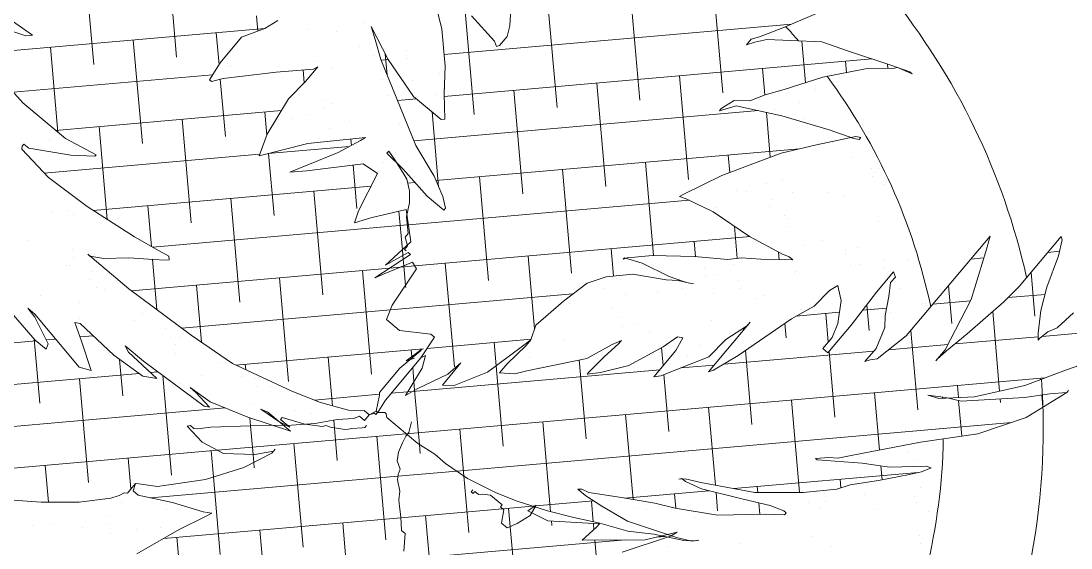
# Model space of a CAD drawing. Header units: millimetres. Extents: x 17951 to 20510, y 16877 to 18330.
# Drawn here: x 20150.74 to 20175.33, y 17817.61 to 17829.96 of the extents above; entities that cross this region are included whole.
import ezdxf

# ---------------------------------------------------------------- set-up
doc = ezdxf.new("R2010")
doc.units = ezdxf.units.MM
doc.layers.add('A-FURN', color=2, linetype='Continuous', lineweight=18)

msp = doc.modelspace()

# ---------------------------------------------------------------- linework, layer by layer
at = {"layer": 'A-FURN'}
for p, q in [((20154.168, 17831.541), (20154.38, 17829.113)), ((20152.225, 17831.371), (20152.438, 17828.943)), ((20162.233, 17830.692), (20162.187, 17829.845)), ((20166.965, 17830.703), (20167.177, 17828.275)), ((20160.401, 17830.538), (20160.595, 17829.771)), ((20165.022, 17830.533), (20165.234, 17828.105)), ((20163.079, 17830.363), (20163.292, 17827.935)), ((20168.581, 17829.796), (20169.625, 17830.249)), ((20151.004, 17829.624), (20150.533, 17829.958)), ((20156.253, 17830.078), (20156.284, 17829.723)), ((20156.753, 17829.974), (20156.45, 17829.786)), ((20161.137, 17830.193), (20161.349, 17827.765)), ((20161.826, 17829.484), (20161.285, 17830.078)), ((20156.443, 17829.783), (20149.738, 17829.196)), ((20149.971, 17829.906), (20150.849, 17829.612)), ((20156.45, 17829.786), (20155.903, 17829.58)), ((20157.449, 17829.771), (20157.449, 17829.771)), ((20158.116, 17829.711), (20158.116, 17829.711)), ((20158.773, 17829.924), (20158.773, 17829.924)), ((20158.941, 17829.83), (20159.035, 17829.529)), ((20159.333, 17829.058), (20158.941, 17829.83)), ((20160.595, 17829.771), (20160.672, 17828.901)), ((20168.785, 17829.884), (20160.648, 17829.172)), ((20161.463, 17829.923), (20161.463, 17829.923)), ((20161.473, 17829.946), (20161.473, 17829.946)), ((20162.187, 17829.845), (20162.123, 17829.597)), ((20168.034, 17829.59), (20168.581, 17829.796)), ((20150.775, 17828.044), (20149.371, 17829.604)), ((20150.849, 17829.612), (20151.004, 17829.624)), ((20153.366, 17829.514), (20153.579, 17827.085)), ((20155.309, 17829.683), (20155.374, 17828.94)), ((20155.903, 17829.58), (20155.397, 17828.978)), ((20156.137, 17829.581), (20156.137, 17829.581)), ((20159.035, 17829.529), (20159.162, 17829.061)), ((20161.871, 17829.365), (20161.826, 17829.484)), ((20162.123, 17829.597), (20161.944, 17829.384)), ((20167.731, 17829.401), (20167.84, 17829.531)), ((20167.925, 17829.46), (20167.731, 17829.401)), ((20167.84, 17829.531), (20168.034, 17829.59)), ((20168.209, 17829.524), (20167.925, 17829.46)), ((20168.766, 17829.5), (20168.209, 17829.524)), ((20169.494, 17829.473), (20168.766, 17829.5)), ((20169.028, 17829.49), (20169.113, 17828.515)), ((20170.117, 17829.252), (20169.494, 17829.473)), ((20151.424, 17829.344), (20151.598, 17827.353)), ((20158.656, 17829.367), (20158.656, 17829.367)), ((20159.761, 17829.267), (20159.761, 17829.267)), ((20161.944, 17829.384), (20161.871, 17829.365)), ((20171.11, 17828.922), (20170.117, 17829.252)), ((20155.397, 17828.978), (20155.151, 17828.581)), ((20155.572, 17829.082), (20155.572, 17829.082)), ((20157.688, 17829.012), (20157.688, 17829.012)), ((20159.001, 17829.147), (20159.001, 17829.147)), ((20159.162, 17829.061), (20159.625, 17827.927)), ((20159.334, 17829.057), (20159.169, 17829.042)), ((20159.267, 17829.187), (20159.31, 17828.697)), ((20159.933, 17828.192), (20159.333, 17829.058)), ((20159.787, 17829.073), (20159.787, 17829.073)), ((20170.666, 17829.07), (20160.652, 17828.193)), ((20170.048, 17829.016), (20170.072, 17828.75)), ((20155.469, 17828.616), (20156.714, 17828.759)), ((20155.575, 17828.956), (20155.575, 17828.956)), ((20155.597, 17828.889), (20155.597, 17828.889)), ((20155.644, 17828.912), (20155.644, 17828.912)), ((20156.714, 17828.759), (20157.585, 17828.833)), ((20156.759, 17828.905), (20156.759, 17828.905)), ((20157.343, 17828.812), (20157.369, 17828.512)), ((20157.688, 17828.888), (20157.401, 17828.545)), ((20157.585, 17828.833), (20157.688, 17828.888)), ((20158.026, 17828.849), (20158.026, 17828.849)), ((20160.535, 17828.74), (20160.535, 17828.74)), ((20160.672, 17828.901), (20160.65, 17828.255)), ((20168.106, 17828.846), (20168.16, 17828.23)), ((20169.521, 17828.645), (20170.518, 17828.835)), ((20170.518, 17828.835), (20171.195, 17828.851)), ((20171.033, 17828.948), (20171.042, 17828.848)), ((20171.558, 17828.768), (20171.11, 17828.922)), ((20171.195, 17828.851), (20171.268, 17828.87)), ((20171.268, 17828.87), (20171.609, 17828.725)), ((20171.609, 17828.725), (20171.558, 17828.768)), ((20155.223, 17828.697), (20150.554, 17828.289)), ((20155.151, 17828.581), (20155.201, 17828.538)), ((20155.201, 17828.538), (20155.469, 17828.616)), ((20155.404, 17828.597), (20155.522, 17827.255)), ((20157.401, 17828.545), (20157, 17828.136)), ((20159.195, 17828.585), (20159.195, 17828.585)), ((20159.902, 17828.573), (20159.902, 17828.573)), ((20164.221, 17828.506), (20164.433, 17826.077)), ((20166.163, 17828.676), (20166.376, 17826.247)), ((20168.616, 17828.357), (20169.521, 17828.645)), ((20160.442, 17828.229), (20160.442, 17828.229)), ((20160.637, 17828.366), (20160.637, 17828.366)), ((20160.65, 17828.255), (20160.667, 17827.656)), ((20162.278, 17828.336), (20162.49, 17825.908)), ((20167.811, 17828.086), (20168.165, 17828.232)), ((20168.165, 17828.232), (20168.616, 17828.357)), ((20169.352, 17828.355), (20169.352, 17828.355)), ((20151.774, 17827.205), (20150.775, 17828.044)), ((20157, 17828.136), (20156.504, 17827.304)), ((20157.808, 17828.1), (20157.808, 17828.1)), ((20158, 17828.023), (20158, 17828.023)), ((20159.313, 17828.213), (20159.313, 17828.213)), ((20160, 17828.136), (20159.555, 17828.098)), ((20160.577, 17827.652), (20159.933, 17828.192)), ((20167.139, 17827.905), (20167.442, 17828.094)), ((20167.442, 17828.094), (20167.811, 17828.086)), ((20168.968, 17828.056), (20168.968, 17828.056)), ((20150.871, 17827.938), (20150.871, 17827.938)), ((20156.835, 17827.86), (20151.546, 17827.397)), ((20156.45, 17827.826), (20156.497, 17827.287)), ((20157.43, 17827.774), (20157.43, 17827.774)), ((20157.833, 17827.906), (20157.833, 17827.906)), ((20159.625, 17827.927), (20159.981, 17827.045)), ((20168.016, 17827.859), (20159.937, 17827.152)), ((20160.365, 17827.83), (20160.518, 17826.076)), ((20167.487, 17827.975), (20167.1, 17827.857)), ((20167.1, 17827.857), (20167.139, 17827.905)), ((20168.56, 17827.74), (20167.487, 17827.975)), ((20168.196, 17827.82), (20168.288, 17826.767)), ((20168.419, 17827.895), (20168.419, 17827.895)), ((20169.67, 17827.412), (20168.56, 17827.74)), ((20151.286, 17827.555), (20151.286, 17827.555)), ((20154.508, 17827.656), (20154.72, 17825.228)), ((20157.097, 17827.667), (20157.097, 17827.667)), ((20158.422, 17827.609), (20158.422, 17827.609)), ((20159.606, 17827.557), (20159.606, 17827.557)), ((20160.667, 17827.656), (20160.577, 17827.652)), ((20169.086, 17827.684), (20169.086, 17827.684)), ((20152.565, 17827.486), (20152.756, 17825.308)), ((20156.504, 17827.304), (20156.312, 17826.8)), ((20157.969, 17827.43), (20157.969, 17827.43)), ((20169.373, 17827.058), (20170.289, 17827.255)), ((20170.249, 17827.208), (20169.67, 17827.412)), ((20170.289, 17827.255), (20170.413, 17827.232)), ((20150.754, 17826.953), (20150.76, 17827.029)), ((20150.76, 17827.029), (20150.8, 17827.076)), ((20150.8, 17827.076), (20150.918, 17826.977)), ((20151.403, 17827.183), (20151.403, 17827.183)), ((20152.493, 17826.824), (20151.774, 17827.205)), ((20156.312, 17826.8), (20157.452, 17827.092)), ((20158.434, 17827.021), (20156.518, 17826.853)), ((20157.452, 17827.092), (20158.805, 17827.226)), ((20158.692, 17827.16), (20158.166, 17826.876)), ((20158.315, 17827.21), (20158.315, 17827.21)), ((20158.463, 17827.192), (20158.476, 17827.043)), ((20158.805, 17827.226), (20158.692, 17827.16)), ((20159.981, 17827.045), (20160.412, 17826.32)), ((20168.547, 17826.865), (20169.373, 17827.058)), ((20169.748, 17827.114), (20169.748, 17827.114)), ((20170.374, 17827.184), (20170.249, 17827.208)), ((20170.413, 17827.232), (20170.374, 17827.184)), ((20151.379, 17826.288), (20150.754, 17826.953)), ((20150.918, 17826.977), (20151.906, 17826.812)), ((20151.238, 17826.97), (20151.238, 17826.97)), ((20156.326, 17826.836), (20151.279, 17826.395)), ((20151.906, 17826.812), (20152.463, 17826.788)), ((20152.463, 17826.788), (20152.493, 17826.824)), ((20156.535, 17826.857), (20156.663, 17825.398)), ((20158.166, 17826.876), (20157.031, 17826.419)), ((20159.309, 17826.863), (20159.349, 17826.91)), ((20159.686, 17826.487), (20159.309, 17826.863)), ((20159.349, 17826.91), (20159.495, 17826.707)), ((20168.971, 17826.964), (20160.456, 17826.219)), ((20167.155, 17826.341), (20168.547, 17826.865)), ((20167.304, 17826.818), (20167.34, 17826.411)), ((20170.205, 17826.757), (20170.205, 17826.757)), ((20157.43, 17826.447), (20158.749, 17826.608)), ((20158.422, 17826.684), (20158.422, 17826.684)), ((20158.517, 17826.58), (20158.605, 17825.568)), ((20158.749, 17826.608), (20159.084, 17826.388)), ((20159.216, 17826.636), (20159.216, 17826.636)), ((20159.495, 17826.707), (20159.68, 17826.411)), ((20165.362, 17826.648), (20165.553, 17824.466)), ((20152.283, 17825.61), (20151.379, 17826.288)), ((20157.031, 17826.419), (20157.43, 17826.447)), ((20159.084, 17826.388), (20158.638, 17825.513)), ((20159.68, 17826.411), (20159.776, 17826.25)), ((20160.25, 17825.852), (20159.686, 17826.487)), ((20159.864, 17826.465), (20159.864, 17826.465)), ((20159.944, 17826.319), (20159.944, 17826.319)), ((20160.412, 17826.32), (20160.619, 17825.844)), ((20161.477, 17826.308), (20161.689, 17823.88)), ((20163.419, 17826.478), (20163.632, 17824.05)), ((20166.265, 17825.9), (20167.155, 17826.341)), ((20170.659, 17826.503), (20170.659, 17826.503)), ((20170.685, 17826.309), (20170.685, 17826.309)), ((20170.745, 17826.414), (20170.745, 17826.414)), ((20170.832, 17826.498), (20170.832, 17826.498)), ((20158.929, 17826.085), (20152.429, 17825.517)), ((20159.776, 17826.25), (20159.836, 17825.978)), ((20159.962, 17826.176), (20159.796, 17826.161)), ((20160.101, 17826.072), (20160.101, 17826.072)), ((20168.195, 17826.155), (20168.195, 17826.155)), ((20168.586, 17826.248), (20168.586, 17826.248)), ((20170.949, 17826.126), (20170.949, 17826.126)), ((20155.649, 17825.798), (20155.861, 17823.37)), ((20157.592, 17825.968), (20157.804, 17823.54)), ((20159.836, 17825.978), (20159.833, 17825.699)), ((20160.64, 17825.525), (20160.25, 17825.852)), ((20160.619, 17825.844), (20160.679, 17825.572)), ((20166.162, 17825.845), (20166.265, 17825.9)), ((20166.32, 17825.793), (20166.162, 17825.845)), ((20166.954, 17825.483), (20166.32, 17825.793)), ((20167.495, 17825.989), (20167.495, 17825.989)), ((20167.733, 17825.958), (20167.733, 17825.958)), ((20168.313, 17825.783), (20168.313, 17825.783)), ((20168.82, 17825.931), (20168.82, 17825.931)), ((20169.637, 17825.936), (20169.637, 17825.936)), ((20170.004, 17825.88), (20170.004, 17825.88)), ((20153.391, 17824.902), (20152.283, 17825.61)), ((20153.706, 17825.628), (20153.79, 17824.678)), ((20158.932, 17825.347), (20159.758, 17825.54)), ((20159.758, 17825.54), (20159.871, 17824.781)), ((20159.833, 17825.699), (20159.763, 17825.375)), ((20166.389, 17825.759), (20159.811, 17825.184)), ((20160.679, 17825.572), (20160.64, 17825.525)), ((20167, 17825.593), (20167, 17825.593)), ((20168.272, 17825.615), (20168.272, 17825.615)), ((20151.465, 17825.466), (20151.465, 17825.466)), ((20151.828, 17825.511), (20151.828, 17825.511)), ((20151.954, 17825.435), (20151.954, 17825.435)), ((20158.638, 17825.513), (20158.544, 17825.229)), ((20158.544, 17825.229), (20158.932, 17825.347)), ((20159.59, 17825.501), (20159.669, 17824.598)), ((20159.763, 17825.375), (20159.805, 17824.977)), ((20167.803, 17824.911), (20166.954, 17825.483)), ((20168.618, 17825.395), (20168.618, 17825.395)), ((20168.706, 17825.336), (20168.706, 17825.336)), ((20159.783, 17825.181), (20153.821, 17824.66)), ((20167.451, 17825.148), (20167.516, 17824.397)), ((20168.732, 17825.142), (20168.732, 17825.142)), ((20170.822, 17825.265), (20170.822, 17825.265)), ((20150.897, 17824.813), (20150.897, 17824.813)), ((20153.901, 17824.615), (20153.391, 17824.902)), ((20159.805, 17824.977), (20159.735, 17824.895)), ((20159.735, 17824.895), (20159.792, 17824.686)), ((20167.814, 17824.905), (20159.96, 17824.218)), ((20166.503, 17824.791), (20166.534, 17824.44)), ((20168.555, 17824.501), (20167.803, 17824.911)), ((20169.519, 17824.82), (20169.519, 17824.82)), ((20173.436, 17824.917), (20171.472, 17822.577)), ((20173.336, 17824.558), (20173.436, 17824.917)), ((20175.102, 17824.908), (20174.121, 17823.738)), ((20175.041, 17824.456), (20175.123, 17824.83)), ((20175.123, 17824.83), (20175.102, 17824.908)), ((20151.948, 17824.598), (20151.948, 17824.598)), ((20154.195, 17824.449), (20153.901, 17824.615)), ((20159.871, 17824.781), (20159.271, 17824.237)), ((20159.669, 17824.598), (20159.681, 17824.463)), ((20159.792, 17824.686), (20159.722, 17824.604)), ((20159.722, 17824.604), (20159.756, 17824.575)), ((20159.756, 17824.575), (20159.722, 17824.604)), ((20164.561, 17824.621), (20164.616, 17823.983)), ((20168.482, 17824.541), (20168.498, 17824.365)), ((20169.076, 17824.697), (20169.076, 17824.697)), ((20170.059, 17824.597), (20170.059, 17824.597)), ((20170.342, 17824.641), (20170.342, 17824.641)), ((20171.667, 17824.584), (20171.667, 17824.584)), ((20172.998, 17823.432), (20173.336, 17824.558)), ((20175.064, 17824.561), (20174.791, 17824.537)), ((20151.974, 17824.405), (20151.974, 17824.405)), ((20153.262, 17823.681), (20152.297, 17824.491)), ((20152.297, 17824.491), (20152.347, 17824.449)), ((20152.347, 17824.449), (20152.677, 17824.394)), ((20152.677, 17824.394), (20153.263, 17824.405)), ((20153.263, 17824.405), (20153.837, 17824.367)), ((20153.817, 17824.368), (20153.919, 17823.2)), ((20153.837, 17824.367), (20154.116, 17824.354)), ((20154.116, 17824.354), (20154.206, 17824.359)), ((20154.206, 17824.359), (20154.195, 17824.449)), ((20159.858, 17824.49), (20159.023, 17823.942)), ((20159.246, 17824.036), (20159.907, 17824.308)), ((20159.271, 17824.237), (20159.807, 17824.532)), ((20159.681, 17824.463), (20159.688, 17824.379)), ((20159.688, 17824.379), (20159.702, 17824.223)), ((20159.807, 17824.532), (20159.858, 17824.49)), ((20159.907, 17824.308), (20160.003, 17824.147)), ((20162.618, 17824.451), (20162.767, 17822.748)), ((20164.842, 17824.375), (20164.962, 17824.416)), ((20164.871, 17824.411), (20164.842, 17824.375)), ((20165.285, 17824.285), (20164.871, 17824.411)), ((20164.962, 17824.416), (20165.116, 17824.427)), ((20165.116, 17824.427), (20165.525, 17824.467)), ((20165.525, 17824.467), (20166.514, 17824.442)), ((20166.514, 17824.442), (20167.293, 17824.373)), ((20167.293, 17824.373), (20167.611, 17824.408)), ((20167.611, 17824.408), (20168.292, 17824.36)), ((20168.292, 17824.36), (20168.617, 17824.369)), ((20168.731, 17824.435), (20168.555, 17824.501)), ((20168.617, 17824.369), (20168.815, 17824.364)), ((20168.815, 17824.364), (20168.731, 17824.435)), ((20170.058, 17824.477), (20170.058, 17824.477)), ((20170.942, 17824.353), (20170.942, 17824.353)), ((20171.5, 17824.378), (20171.5, 17824.378)), ((20173.29, 17824.406), (20172.984, 17824.379)), ((20174.768, 17823.718), (20175.041, 17824.456)), ((20149.595, 17824.161), (20151.07, 17822.48)), ((20151.799, 17824.239), (20151.799, 17824.239)), ((20151.861, 17824.225), (20151.861, 17824.225)), ((20152.376, 17824.096), (20152.376, 17824.096)), ((20159.364, 17824.166), (20153.321, 17823.637)), ((20158.733, 17824.111), (20158.945, 17821.682)), ((20159.615, 17824.188), (20159.364, 17824.166)), ((20160.003, 17824.147), (20159.433, 17823.296)), ((20159.96, 17824.218), (20159.615, 17824.188)), ((20159.702, 17824.223), (20159.742, 17823.758)), ((20160.675, 17824.281), (20160.888, 17821.852)), ((20165.92, 17823.974), (20165.285, 17824.285)), ((20166.753, 17824.169), (20166.753, 17824.169)), ((20167.423, 17824.254), (20167.423, 17824.254)), ((20168.869, 17824.098), (20168.869, 17824.098)), ((20170.176, 17824.225), (20170.176, 17824.225)), ((20170.404, 17824.257), (20170.404, 17824.257)), ((20171.173, 17824.077), (20170.776, 17823.605)), ((20170.968, 17824.16), (20170.968, 17824.16)), ((20171.218, 17823.959), (20171.173, 17824.077)), ((20174.396, 17824.067), (20174.486, 17823.042)), ((20152.338, 17823.896), (20152.338, 17823.896)), ((20156.79, 17823.941), (20157.003, 17821.513)), ((20159.023, 17823.942), (20159.246, 17824.036)), ((20163.442, 17823.395), (20163.997, 17823.816)), ((20163.997, 17823.816), (20164.441, 17823.967)), ((20164.441, 17823.967), (20165.067, 17824.025)), ((20164.68, 17823.914), (20164.68, 17823.914)), ((20164.786, 17823.911), (20164.786, 17823.911)), ((20165.067, 17824.025), (20165.85, 17823.892)), ((20165.85, 17823.892), (20166.129, 17823.88)), ((20166.253, 17823.856), (20165.92, 17823.974)), ((20166.129, 17823.88), (20166.367, 17823.82)), ((20166.367, 17823.82), (20166.253, 17823.856)), ((20166.367, 17823.82), (20166.492, 17823.796)), ((20166.492, 17823.796), (20166.367, 17823.82)), ((20166.778, 17823.975), (20166.778, 17823.975)), ((20167.047, 17824.022), (20167.047, 17824.022)), ((20167.54, 17823.882), (20167.54, 17823.882)), ((20168.864, 17824.035), (20168.864, 17824.035)), ((20171.065, 17823.503), (20171.108, 17823.829)), ((20171.108, 17823.829), (20171.218, 17823.959)), ((20152.494, 17823.724), (20152.494, 17823.724)), ((20152.683, 17823.676), (20152.683, 17823.676)), ((20154.72, 17822.598), (20153.262, 17823.681)), ((20154.848, 17823.771), (20154.965, 17822.429)), ((20163.664, 17823.563), (20159.39, 17823.189)), ((20159.742, 17823.758), (20159.747, 17823.71)), ((20164.372, 17823.679), (20164.372, 17823.679)), ((20165.638, 17823.623), (20165.638, 17823.623)), ((20166.227, 17823.692), (20166.227, 17823.692)), ((20166.963, 17823.565), (20166.963, 17823.565)), ((20167.586, 17823.678), (20167.586, 17823.678)), ((20169.679, 17823.639), (20169.318, 17823.277)), ((20169.869, 17823.762), (20169.679, 17823.639)), ((20169.89, 17823.684), (20169.869, 17823.762)), ((20169.95, 17823.412), (20169.89, 17823.684)), ((20170.776, 17823.605), (20170.185, 17822.832)), ((20171.305, 17823.683), (20171.305, 17823.683)), ((20172.466, 17823.761), (20172.543, 17822.872)), ((20174.121, 17823.738), (20173.76, 17823.377)), ((20174.627, 17823.172), (20174.768, 17823.718)), ((20151.181, 17823.534), (20151.181, 17823.534)), ((20152.111, 17823.361), (20152.111, 17823.361)), ((20162.795, 17822.831), (20163.442, 17823.395)), ((20163.591, 17823.349), (20163.591, 17823.349)), ((20164.903, 17823.539), (20164.903, 17823.539)), ((20167.931, 17823.458), (20167.931, 17823.458)), ((20168.148, 17823.514), (20168.148, 17823.514)), ((20169.414, 17823.458), (20169.414, 17823.458)), ((20169.873, 17822.872), (20169.95, 17823.412)), ((20170.977, 17823.053), (20171.065, 17823.503)), ((20171.844, 17823.339), (20171.844, 17823.339)), ((20171.923, 17823.349), (20171.923, 17823.349)), ((20172.981, 17823.4), (20172.098, 17823.323)), ((20172.385, 17822.254), (20172.998, 17823.432)), ((20173.76, 17823.377), (20172.9, 17822.628)), ((20174.725, 17823.552), (20173.859, 17823.477)), ((20151.057, 17823.014), (20150.894, 17823.232)), ((20150.894, 17823.232), (20151.063, 17823.09)), ((20150.987, 17823.154), (20150.991, 17823.102)), ((20151.063, 17823.09), (20152.094, 17821.842)), ((20153.585, 17823.101), (20153.585, 17823.101)), ((20159.39, 17823.189), (20154.5, 17822.762)), ((20159.433, 17823.296), (20159.3, 17822.965)), ((20164.574, 17823.223), (20164.574, 17823.223)), ((20169.318, 17823.277), (20168.782, 17822.982)), ((20169.91, 17823.131), (20168.89, 17823.042)), ((20168.989, 17823.186), (20168.989, 17823.186)), ((20169.587, 17823.103), (20169.646, 17822.43)), ((20171.011, 17823.227), (20170.45, 17823.178)), ((20170.548, 17823.306), (20170.601, 17822.702)), ((20171.105, 17823.116), (20171.105, 17823.116)), ((20173.498, 17823.149), (20173.661, 17821.283)), ((20174.56, 17822.645), (20174.627, 17823.172)), ((20175.389, 17823.117), (20175.011, 17822.77)), ((20150.933, 17823.042), (20150.933, 17823.042)), ((20151.37, 17822.389), (20151.057, 17823.014)), ((20152.15, 17822.459), (20151.994, 17822.892)), ((20151.994, 17822.892), (20152.118, 17822.869)), ((20152.117, 17822.99), (20152.117, 17822.99)), ((20152.118, 17822.869), (20152.909, 17822.125)), ((20153.383, 17822.935), (20153.383, 17822.935)), ((20159.3, 17822.965), (20159.604, 17822.709)), ((20162.678, 17822.485), (20162.795, 17822.831)), ((20164.8, 17823.002), (20164.8, 17823.002)), ((20165.114, 17822.879), (20165.114, 17822.879)), ((20166.839, 17821.733), (20167.82, 17822.903)), ((20166.916, 17822.931), (20166.916, 17822.931)), ((20167.751, 17822.82), (20167.249, 17822.497)), ((20168.782, 17822.982), (20167.535, 17822.116)), ((20167.82, 17822.903), (20167.751, 17822.82)), ((20168.628, 17822.876), (20168.658, 17822.532)), ((20170.185, 17822.832), (20169.64, 17822.182)), ((20169.739, 17822.541), (20169.873, 17822.872)), ((20170.974, 17822.774), (20170.977, 17823.053)), ((20152.425, 17822.58), (20152.116, 17822.553)), ((20154.124, 17822.758), (20154.124, 17822.758)), ((20155.687, 17821.928), (20154.72, 17822.598)), ((20159.604, 17822.709), (20160.336, 17822.618)), ((20160.336, 17822.618), (20160.421, 17822.547)), ((20164.825, 17822.808), (20164.825, 17822.808)), ((20165.459, 17822.659), (20165.459, 17822.659)), ((20167.659, 17822.761), (20167.663, 17822.716)), ((20170.765, 17822.285), (20170.974, 17822.774)), ((20171.472, 17822.577), (20170.792, 17822.041)), ((20171.579, 17822.705), (20171.742, 17820.845)), ((20172.9, 17822.628), (20172.419, 17822.226)), ((20174.565, 17822.479), (20174.56, 17822.645)), ((20174.787, 17822.675), (20174.605, 17822.526)), ((20177.33, 17822.802), (20174.655, 17822.568)), ((20175.011, 17822.77), (20174.787, 17822.675)), ((20151.09, 17822.463), (20145.544, 17821.978)), ((20151.043, 17822.511), (20151.175, 17821.003)), ((20151.07, 17822.48), (20151.324, 17822.266)), ((20151.548, 17822.503), (20151.323, 17822.484)), ((20151.324, 17822.266), (20151.37, 17822.389)), ((20152.377, 17821.766), (20152.15, 17822.459)), ((20153.257, 17822.196), (20153.178, 17822.342)), ((20153.178, 17822.342), (20153.601, 17821.987)), ((20154.24, 17822.538), (20154.24, 17822.538)), ((20154.348, 17822.378), (20154.348, 17822.378)), ((20154.47, 17822.538), (20154.47, 17822.538)), ((20160.421, 17822.547), (20160.105, 17822.067)), ((20162.683, 17822.499), (20160.249, 17822.286)), ((20161.817, 17822.423), (20161.865, 17821.875)), ((20162.122, 17821.925), (20162.569, 17822.355)), ((20162.678, 17822.485), (20162.449, 17822.315)), ((20162.569, 17822.355), (20162.678, 17822.485)), ((20163.444, 17822.496), (20163.444, 17822.496)), ((20164.581, 17822.379), (20163.988, 17822.051)), ((20164.397, 17822.091), (20164.735, 17822.391)), ((20164.804, 17822.474), (20164.581, 17822.379)), ((20164.71, 17822.44), (20164.71, 17822.44)), ((20164.735, 17822.391), (20164.804, 17822.474)), ((20164.75, 17822.451), (20164.754, 17822.413)), ((20166.118, 17822.56), (20165.775, 17822.323)), ((20166.075, 17822.233), (20166.242, 17822.536)), ((20166.242, 17822.536), (20166.118, 17822.56)), ((20166.65, 17822.353), (20166.65, 17822.353)), ((20167.249, 17822.497), (20166.848, 17822.088)), ((20169.521, 17822.281), (20169.739, 17822.541)), ((20172.447, 17822.374), (20171.061, 17822.253)), ((20174.563, 17822.559), (20172.614, 17822.389)), ((20174.605, 17822.526), (20174.565, 17822.479)), ((20152.909, 17822.125), (20153.592, 17821.632)), ((20153.921, 17821.577), (20153.257, 17822.196)), ((20154.357, 17822.166), (20154.357, 17822.166)), ((20160.164, 17822.278), (20155.762, 17821.893)), ((20157.931, 17822.083), (20158.031, 17820.941)), ((20160.09, 17822.221), (20159.608, 17821.819)), ((20159.757, 17821.997), (20160.129, 17822.268)), ((20159.874, 17822.253), (20159.888, 17822.092)), ((20160.129, 17822.268), (20160.09, 17822.221)), ((20160.208, 17822.121), (20160.105, 17822.067)), ((20160.132, 17821.824), (20160.208, 17822.121)), ((20162.449, 17822.315), (20161.665, 17821.725)), ((20162.641, 17822.08), (20162.641, 17822.08)), ((20164.036, 17821.729), (20164.397, 17822.091)), ((20165.775, 17822.323), (20164.976, 17821.887)), ((20165.559, 17821.619), (20166.075, 17822.233)), ((20166.848, 17822.088), (20165.723, 17821.642)), ((20165.742, 17822.305), (20165.779, 17821.881)), ((20166.36, 17822.085), (20166.36, 17822.085)), ((20167.535, 17822.116), (20166.959, 17821.773)), ((20170.713, 17822.223), (20167.197, 17821.915)), ((20167.705, 17822.234), (20167.857, 17820.505)), ((20169.64, 17822.182), (20169.521, 17822.281)), ((20169.665, 17822.212), (20169.799, 17820.675)), ((20169.717, 17822.32), (20169.717, 17822.32)), ((20170.507, 17821.977), (20170.765, 17822.285)), ((20172.167, 17821.995), (20172.385, 17822.254)), ((20172.419, 17822.226), (20172.197, 17822.03)), ((20175.224, 17821.785), (20176.159, 17822.108)), ((20152.094, 17821.842), (20152.377, 17821.766)), ((20153.043, 17822.028), (20153.118, 17821.173)), ((20153.601, 17821.987), (20155.026, 17820.933)), ((20155.371, 17821.964), (20155.371, 17821.964)), ((20157.08, 17821.283), (20155.687, 17821.928)), ((20155.989, 17821.913), (20156, 17821.783)), ((20160.105, 17822.067), (20159.272, 17821.075)), ((20159.951, 17822.056), (20159.757, 17821.997)), ((20159.891, 17822.055), (20159.893, 17822.038)), ((20159.911, 17821.835), (20159.939, 17821.51)), ((20160.606, 17821.426), (20161.042, 17821.946)), ((20161.042, 17821.946), (20160.733, 17821.681)), ((20161.865, 17821.875), (20162.029, 17819.995)), ((20161.944, 17821.713), (20162.122, 17821.925)), ((20163.988, 17822.051), (20162.587, 17821.757)), ((20162.847, 17821.834), (20162.847, 17821.834)), ((20162.986, 17821.86), (20162.986, 17821.86)), ((20163.81, 17822.014), (20163.972, 17820.165)), ((20164.976, 17821.887), (20164.314, 17821.717)), ((20166.975, 17821.896), (20166.189, 17821.827)), ((20170.628, 17822.018), (20170.507, 17821.977)), ((20170.792, 17822.041), (20170.628, 17822.018)), ((20172.197, 17822.03), (20172.167, 17821.995)), ((20153.504, 17821.696), (20145.766, 17821.019)), ((20153.592, 17821.632), (20153.921, 17821.577)), ((20153.943, 17821.734), (20153.769, 17821.719)), ((20153.78, 17821.694), (20153.78, 17821.694)), ((20154.054, 17821.652), (20154.259, 17819.315)), ((20154.964, 17821.643), (20154.964, 17821.643)), ((20155.91, 17821.62), (20155.91, 17821.62)), ((20156.23, 17821.587), (20156.23, 17821.587)), ((20159.608, 17821.819), (20159.133, 17821.252)), ((20159.74, 17821.185), (20160.132, 17821.824)), ((20174.723, 17821.595), (20159.757, 17820.285)), ((20165.698, 17821.784), (20159.903, 17821.277)), ((20160.733, 17821.681), (20160.013, 17821.339)), ((20161.665, 17821.725), (20160.884, 17821.413)), ((20162.303, 17821.693), (20161.944, 17821.713)), ((20162.587, 17821.757), (20162.303, 17821.693)), ((20163.996, 17821.682), (20164.036, 17821.729)), ((20164.314, 17821.717), (20163.996, 17821.682)), ((20165.723, 17821.642), (20165.559, 17821.619)), ((20165.797, 17821.672), (20165.914, 17820.335)), ((20166.959, 17821.773), (20166.839, 17821.733)), ((20174.249, 17821.415), (20175.224, 17821.785)), ((20152.104, 17821.573), (20152.316, 17819.145)), ((20154.468, 17821.466), (20154.468, 17821.466)), ((20154.834, 17821.255), (20154.698, 17821.368)), ((20154.698, 17821.368), (20155.169, 17821.034)), ((20156.256, 17821.4), (20156.256, 17821.4)), ((20156.584, 17821.396), (20156.584, 17821.396)), ((20159.939, 17821.51), (20159.957, 17821.307)), ((20160.884, 17821.413), (20160.606, 17821.426)), ((20172.671, 17821.415), (20172.695, 17821.134)), ((20173.076, 17821.151), (20174.249, 17821.415)), ((20174.613, 17821.585), (20174.616, 17821.554)), ((20155.15, 17820.909), (20154.834, 17821.255)), ((20157.754, 17821.02), (20157.08, 17821.283)), ((20159.135, 17821.21), (20157.609, 17821.076)), ((20159.137, 17821.188), (20159.054, 17820.815)), ((20159.133, 17821.252), (20159.137, 17821.188)), ((20159.79, 17821.267), (20159.405, 17821.233)), ((20160.013, 17821.339), (20159.74, 17821.185)), ((20159.903, 17821.277), (20159.79, 17821.267)), ((20159.957, 17821.307), (20160.068, 17820.031)), ((20170.728, 17821.245), (20170.846, 17819.9)), ((20171.979, 17821.186), (20172.235, 17821.112)), ((20172.399, 17821.136), (20171.979, 17821.186)), ((20172.235, 17821.112), (20173.076, 17821.151)), ((20172.762, 17821.052), (20172.399, 17821.136)), ((20174.246, 17821.136), (20172.762, 17821.052)), ((20173.677, 17821.104), (20173.685, 17821.015)), ((20174.839, 17821.223), (20174.246, 17821.136)), ((20174.648, 17821.195), (20174.673, 17820.906)), ((20175.237, 17821.251), (20174.839, 17821.223)), ((20174.888, 17821.04), (20175.237, 17821.251)), ((20175.237, 17821.251), (20175.277, 17821.298)), ((20175.277, 17821.298), (20175.237, 17821.251)), ((20155.516, 17820.893), (20147.952, 17820.231)), ((20155.026, 17820.933), (20155.15, 17820.909)), ((20155.169, 17821.034), (20156.051, 17820.676)), ((20156.104, 17820.98), (20156.104, 17820.98)), ((20156.354, 17820.865), (20156.774, 17820.574)), ((20156.519, 17820.787), (20156.354, 17820.865)), ((20158.407, 17820.834), (20157.754, 17821.02)), ((20159.272, 17821.075), (20159.118, 17820.822)), ((20166.843, 17820.905), (20167.003, 17819.08)), ((20168.786, 17821.075), (20168.975, 17818.906)), ((20172.701, 17821.066), (20172.775, 17820.225)), ((20174.282, 17820.663), (20174.888, 17821.04)), ((20156.051, 17820.676), (20157.045, 17820.346)), ((20156.098, 17820.66), (20156.115, 17820.468)), ((20157.045, 17820.346), (20156.519, 17820.787)), ((20156.813, 17820.621), (20156.853, 17820.668)), ((20157.033, 17820.436), (20156.813, 17820.621)), ((20156.853, 17820.668), (20157.381, 17820.507)), ((20157.157, 17820.826), (20157.157, 17820.826)), ((20157.545, 17820.761), (20157.545, 17820.761)), ((20157.626, 17820.523), (20158.138, 17820.617)), ((20158.061, 17820.603), (20158.144, 17819.655)), ((20158.138, 17820.617), (20158.536, 17820.645)), ((20158.685, 17820.822), (20158.407, 17820.834)), ((20158.536, 17820.645), (20158.667, 17820.697)), ((20158.667, 17820.697), (20158.785, 17820.597)), ((20158.776, 17820.827), (20158.685, 17820.822)), ((20158.894, 17820.727), (20158.776, 17820.827)), ((20158.785, 17820.597), (20158.894, 17820.727)), ((20158.894, 17820.727), (20159.054, 17820.815)), ((20159.014, 17820.767), (20158.894, 17820.727)), ((20159.048, 17820.739), (20159.014, 17820.767)), ((20159.118, 17820.822), (20159.048, 17820.739)), ((20159.054, 17820.815), (20159.088, 17820.786)), ((20159.088, 17820.786), (20159.259, 17820.784)), ((20159.259, 17820.784), (20159.293, 17820.755)), ((20159.293, 17820.755), (20159.304, 17820.665)), ((20159.304, 17820.665), (20160.032, 17820.054)), ((20164.9, 17820.735), (20165.075, 17818.744)), ((20173.153, 17820.281), (20174.282, 17820.663)), ((20154.629, 17820.46), (20154.703, 17820.479)), ((20154.979, 17820.086), (20154.629, 17820.46)), ((20154.703, 17820.479), (20154.787, 17820.408)), ((20154.787, 17820.408), (20154.868, 17820.401)), ((20154.868, 17820.401), (20155.186, 17820.436)), ((20155.186, 17820.436), (20156.108, 17820.468)), ((20156.108, 17820.468), (20157.073, 17820.483)), ((20156.115, 17820.468), (20156.174, 17819.8)), ((20156.704, 17820.483), (20156.704, 17820.483)), ((20156.774, 17820.574), (20157.033, 17820.436)), ((20157.073, 17820.483), (20157.626, 17820.523)), ((20157.381, 17820.507), (20157.801, 17820.456)), ((20157.801, 17820.456), (20157.875, 17820.475)), ((20157.875, 17820.475), (20157.989, 17820.44)), ((20157.989, 17820.44), (20158.318, 17820.385)), ((20158.318, 17820.385), (20158.409, 17820.39)), ((20158.409, 17820.39), (20158.482, 17820.408)), ((20158.482, 17820.408), (20158.727, 17820.425)), ((20158.727, 17820.425), (20158.79, 17820.432)), ((20158.79, 17820.432), (20158.83, 17820.479)), ((20159.882, 17820.563), (20159.818, 17820.315)), ((20173.942, 17820.548), (20160.944, 17819.411)), ((20161.015, 17820.395), (20161.111, 17819.297)), ((20162.958, 17820.565), (20163.142, 17818.456)), ((20159.757, 17820.285), (20155.339, 17819.899)), ((20159.073, 17820.226), (20159.285, 17817.797)), ((20159.749, 17820.232), (20159.673, 17820.073)), ((20159.818, 17820.315), (20159.749, 17820.232)), ((20171.805, 17820.084), (20173.153, 17820.281)), ((20155.339, 17819.899), (20148.456, 17819.297)), ((20155.482, 17819.825), (20154.979, 17820.086)), ((20155.188, 17819.886), (20155.241, 17819.272)), ((20156.648, 17819.873), (20156.21, 17819.798)), ((20156.608, 17819.826), (20156.688, 17819.921)), ((20156.688, 17819.921), (20156.648, 17819.873)), ((20157.13, 17820.056), (20157.343, 17817.627)), ((20159.673, 17820.073), (20159.575, 17819.854)), ((20160.032, 17820.054), (20160.428, 17819.803)), ((20160.068, 17820.031), (20160.086, 17819.825)), ((20170.222, 17819.78), (20171.805, 17820.084)), ((20153.245, 17819.716), (20153.309, 17818.99)), ((20156.21, 17819.798), (20155.482, 17819.825)), ((20155.952, 17819.491), (20156.608, 17819.826)), ((20156.174, 17819.8), (20156.19, 17819.613)), ((20159.575, 17819.854), (20159.551, 17819.653)), ((20159.551, 17819.653), (20159.617, 17819.456)), ((20160.428, 17819.803), (20160.682, 17819.59)), ((20169.351, 17819.705), (20169.66, 17819.729)), ((20169.385, 17819.677), (20169.351, 17819.705)), ((20170.442, 17819.595), (20169.385, 17819.677)), ((20169.66, 17819.729), (20169.874, 17819.71)), ((20169.874, 17819.71), (20170.222, 17819.78)), ((20170.404, 17819.745), (20170.404, 17819.745)), ((20171.534, 17819.86), (20171.534, 17819.86)), ((20171.729, 17819.687), (20171.729, 17819.687)), ((20151.302, 17819.546), (20151.378, 17818.682)), ((20155.057, 17819.215), (20155.952, 17819.491)), ((20156.19, 17819.613), (20156.201, 17819.485)), ((20160.944, 17819.411), (20159.565, 17819.29)), ((20159.617, 17819.456), (20159.572, 17819.333)), ((20160.682, 17819.59), (20161.196, 17819.239)), ((20171.755, 17819.378), (20167.431, 17818.999)), ((20171.084, 17819.5), (20170.442, 17819.595)), ((20170.878, 17819.531), (20170.906, 17819.208)), ((20171.942, 17819.525), (20171.084, 17819.5)), ((20171.549, 17819.332), (20171.833, 17819.395)), ((20171.833, 17819.395), (20172.057, 17819.489)), ((20172.057, 17819.489), (20171.942, 17819.525)), ((20159.565, 17819.29), (20153.778, 17818.784)), ((20153.935, 17819.049), (20155.057, 17819.215)), ((20155.241, 17819.272), (20155.4, 17817.457)), ((20159.572, 17819.333), (20159.553, 17819.208)), ((20159.553, 17819.208), (20159.613, 17818.936)), ((20161.111, 17819.297), (20161.228, 17817.967)), ((20161.196, 17819.239), (20161.864, 17818.9)), ((20166.215, 17819.236), (20166.142, 17819.217)), ((20166.142, 17819.217), (20166.296, 17819.229)), ((20166.3, 17819.165), (20166.215, 17819.236)), ((20166.296, 17819.229), (20166.659, 17819.145)), ((20166.674, 17818.992), (20166.3, 17819.165)), ((20166.659, 17819.145), (20167.929, 17818.905)), ((20169.927, 17819.218), (20169.944, 17819.019)), ((20170.16, 17819.087), (20170.826, 17819.193)), ((20170.826, 17819.193), (20171.549, 17819.332)), ((20153.149, 17818.903), (20153.036, 17818.837)), ((20153.23, 17818.896), (20153.149, 17818.903)), ((20153.418, 17819.12), (20153.23, 17818.896)), ((20153.36, 17818.947), (20153.418, 17819.12)), ((20153.478, 17818.848), (20153.36, 17818.947)), ((20153.418, 17819.12), (20153.499, 17819.113)), ((20153.499, 17819.113), (20153.935, 17819.049)), ((20159.613, 17818.936), (20159.589, 17818.735)), ((20161.28, 17818.927), (20161.32, 17818.974)), ((20161.331, 17818.884), (20161.28, 17818.927)), ((20161.37, 17818.931), (20161.331, 17818.884)), ((20161.455, 17818.86), (20161.37, 17818.931)), ((20161.864, 17818.9), (20162.362, 17818.703)), ((20163.781, 17818.983), (20163.871, 17818.988)), ((20163.967, 17818.827), (20163.781, 17818.983)), ((20163.871, 17818.988), (20164.036, 17818.909)), ((20164.036, 17818.909), (20164.802, 17818.79)), ((20166.851, 17818.949), (20164.884, 17818.776)), ((20167.656, 17818.752), (20166.674, 17818.992)), ((20167.018, 17818.908), (20167.055, 17818.477)), ((20167.74, 17818.894), (20167.74, 17818.894)), ((20167.929, 17818.905), (20169.056, 17818.906)), ((20167.984, 17819.048), (20167.997, 17818.905)), ((20169.056, 17818.906), (20169.846, 17818.988)), ((20169.555, 17818.886), (20169.555, 17818.886)), ((20169.846, 17818.988), (20170.16, 17819.087)), ((20171.818, 17819.018), (20171.818, 17819.018)), ((20151.204, 17818.683), (20150.442, 17818.738)), ((20152.096, 17818.679), (20151.204, 17818.683)), ((20152.842, 17818.778), (20152.096, 17818.679)), ((20152.694, 17818.736), (20152.694, 17818.736)), ((20153.036, 17818.837), (20152.842, 17818.778)), ((20153.097, 17818.664), (20153.097, 17818.664)), ((20154.285, 17818.674), (20153.478, 17818.848)), ((20154.999, 17818.458), (20154.285, 17818.674)), ((20159.589, 17818.735), (20159.604, 17818.581)), ((20161.546, 17818.865), (20161.455, 17818.86)), ((20161.734, 17818.848), (20161.546, 17818.865)), ((20162.005, 17818.621), (20161.734, 17818.848)), ((20162.362, 17818.703), (20163.066, 17818.475)), ((20164.15, 17818.712), (20162.795, 17818.594)), ((20164.345, 17818.59), (20163.967, 17818.827)), ((20164.086, 17818.785), (20164.086, 17818.785)), ((20164.099, 17818.708), (20164.142, 17818.221)), ((20164.434, 17818.782), (20164.434, 17818.782)), ((20164.802, 17818.79), (20165.585, 17818.657)), ((20165.585, 17818.657), (20166.063, 17818.538)), ((20166.042, 17818.878), (20166.072, 17818.537)), ((20168.285, 17818.607), (20167.656, 17818.752)), ((20168.017, 17818.668), (20168.041, 17818.398)), ((20169.182, 17818.675), (20169.182, 17818.675)), ((20169.581, 17818.693), (20169.581, 17818.693)), ((20170.494, 17818.865), (20170.494, 17818.865)), ((20171.671, 17818.816), (20171.671, 17818.816)), ((20171.718, 17818.671), (20171.718, 17818.671)), ((20154.136, 17818.517), (20154.136, 17818.517)), ((20155.204, 17818.427), (20154.999, 17818.458)), ((20155.044, 17818.34), (20155.204, 17818.427)), ((20159.604, 17818.581), (20159.631, 17818.337)), ((20162.72, 17818.587), (20159.632, 17818.317)), ((20161.965, 17818.573), (20162.005, 17818.621)), ((20162.05, 17818.502), (20161.965, 17818.573)), ((20161.99, 17818.19), (20162.05, 17818.502)), ((20162.157, 17818.538), (20162.369, 17816.11)), ((20162.607, 17818.478), (20162.806, 17818.613)), ((20163.075, 17818.246), (20162.607, 17818.478)), ((20162.806, 17818.613), (20162.661, 17818.372)), ((20162.775, 17818.592), (20162.72, 17818.587)), ((20163.066, 17818.475), (20163.685, 17818.318)), ((20164.94, 17818.232), (20164.345, 17818.59)), ((20165.104, 17818.551), (20165.104, 17818.551)), ((20165.391, 17818.509), (20165.391, 17818.509)), ((20166.063, 17818.538), (20167.051, 17818.374)), ((20167.051, 17818.374), (20168.17, 17818.401)), ((20168.17, 17818.401), (20168.62, 17818.386)), ((20168.608, 17818.476), (20168.285, 17818.607)), ((20168.659, 17818.433), (20168.608, 17818.476)), ((20168.62, 17818.386), (20168.659, 17818.433)), ((20169.476, 17818.562), (20169.476, 17818.562)), ((20170.8, 17818.504), (20170.8, 17818.504)), ((20171.985, 17818.453), (20171.985, 17818.453)), ((20150.994, 17818.146), (20150.994, 17818.146)), ((20151.499, 17818.174), (20151.499, 17818.174)), ((20152.797, 17818.149), (20152.797, 17818.149)), ((20152.811, 17818.364), (20152.811, 17818.364)), ((20159.632, 17818.317), (20154.083, 17817.832)), ((20154.444, 17818.038), (20155.044, 17818.34)), ((20158.271, 17818.198), (20158.372, 17817.042)), ((20159.631, 17818.337), (20159.651, 17818.018)), ((20160.214, 17818.368), (20160.426, 17815.94)), ((20162.125, 17818.077), (20161.99, 17818.19)), ((20162.359, 17818.183), (20162.125, 17818.077)), ((20162.661, 17818.372), (20162.359, 17818.183)), ((20164.287, 17818.176), (20163.075, 17818.246)), ((20163.161, 17818.241), (20163.17, 17818.137)), ((20163.685, 17818.318), (20164.297, 17818.188)), ((20164.145, 17818.184), (20164.158, 17818.04)), ((20164.217, 17818.093), (20164.287, 17818.176)), ((20164.297, 17818.188), (20164.949, 17818.002)), ((20166.091, 17817.85), (20164.94, 17818.232)), ((20165.221, 17818.179), (20165.221, 17818.179)), ((20166.545, 17818.332), (20166.545, 17818.332)), ((20152.179, 17818.094), (20152.179, 17818.094)), ((20152.823, 17817.956), (20152.823, 17817.956)), ((20153.445, 17818.039), (20153.445, 17818.039)), ((20153.445, 17817.467), (20154.444, 17818.038)), ((20153.998, 17818.09), (20153.998, 17818.09)), ((20156.329, 17818.028), (20156.541, 17815.6)), ((20159.651, 17818.018), (20159.736, 17817.947)), ((20159.736, 17817.947), (20159.704, 17817.53)), ((20163.879, 17817.793), (20164.217, 17818.093)), ((20164.949, 17818.002), (20165.557, 17817.935)), ((20166.11, 17817.975), (20165.358, 17817.801)), ((20165.557, 17817.935), (20166.266, 17817.783)), ((20165.95, 17817.888), (20166.11, 17817.975)), ((20171.792, 17817.903), (20171.792, 17817.903)), ((20154.386, 17817.858), (20154.599, 17815.43)), ((20164.891, 17817.798), (20159.714, 17817.345)), ((20165.358, 17817.801), (20163.879, 17817.793)), ((20164.179, 17817.795), (20164.312, 17816.28)), ((20164.821, 17817.506), (20165.95, 17817.888)), ((20165.818, 17817.879), (20165.624, 17817.862)), ((20166.454, 17817.767), (20166.091, 17817.85)), ((20166.266, 17817.783), (20166.545, 17817.771)), ((20166.618, 17817.79), (20166.454, 17817.767)), ((20166.545, 17817.771), (20166.618, 17817.79)), ((20167.602, 17817.719), (20167.602, 17817.719)), ((20169.246, 17817.872), (20169.246, 17817.872)), ((20171.817, 17817.71), (20171.817, 17817.71)), ((20165.872, 17817.647), (20165.872, 17817.647)), ((20169.718, 17817.649), (20169.718, 17817.649))]:
    msp.add_line(p, q, dxfattribs=at)
for radius, start, end in [(16.202, 12.6062, 39.0228), (13.862, 40.9456, 42.7995), (13.862, 11.8814, 36.5493), (16.202, 166.1893, 271.1448), (13.862, 6.8923, 6.9458), (16.202, 332.6538, 4.0919), (13.862, 2.9275, 3.0435), (13.862, 333.3827, 358.9821)]:
    msp.add_arc((20158.482, 17820.408), radius, start, end, dxfattribs=at)

doc.saveas('drawing.dxf')
